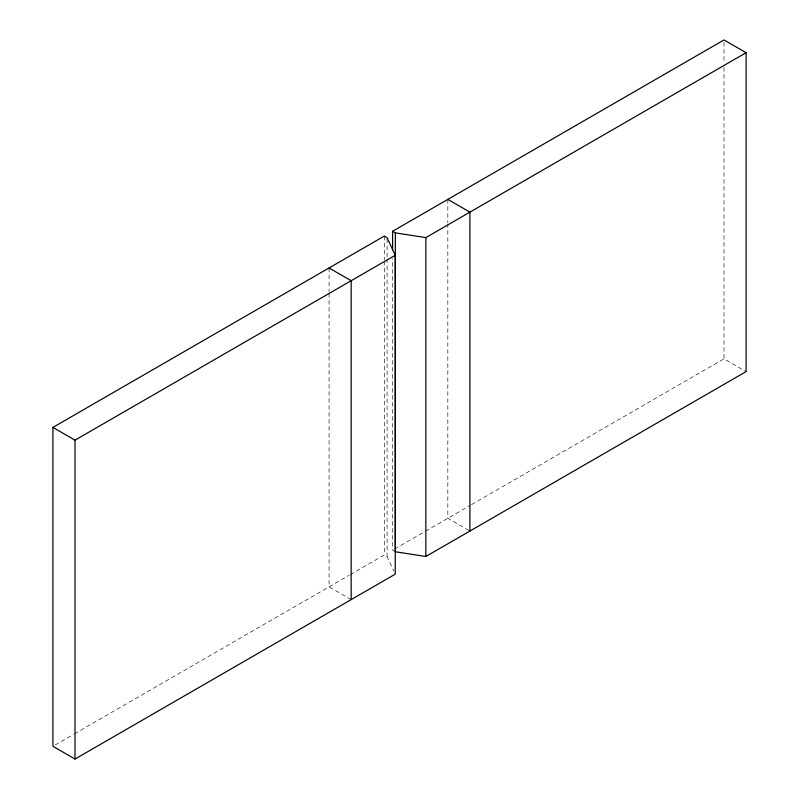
<?xml version="1.0" encoding="UTF-8"?>
<svg xmlns="http://www.w3.org/2000/svg" width="799" height="799" viewBox="0 0 799 799"><rect width="100%" height="100%" fill="white"/><g stroke="black" fill="none" stroke-linecap="round" stroke-linejoin="round"><path stroke-width="0.6" stroke-dasharray="4 3" d="M55.061 745.048L73.408 734.461M74.487 733.842L349.263 575.2M350.322 574.581L384.309 554.965L387.076 556.553L393.707 570.856M394.716 548.953L424.459 531.784M425.527 531.165L470.481 505.208M471.56 504.588L723.994 358.841L746.096 371.595M468.873 530.436L447.83 518.291L447.83 224.309M395.355 551.769L392.599 550.181L392.599 258.686M351.17 599.61L329.078 586.846L329.078 292.873M723.994 42.437L723.994 62.372M723.994 67.356L723.994 358.841M447.83 199.39L447.83 223.061M387.076 238.911L387.076 257.588M387.076 258.836L387.076 556.553M384.309 236.065L384.309 259.735M384.309 260.983L384.309 554.965M329.078 267.955L329.078 291.625"/><path stroke-width="1.2" d="M52.904 427.405L384.309 236.065L387.076 237.663L395.245 255.271L395.245 574.161L75.006 759.05L52.904 746.296L52.904 427.405L75.006 440.159L395.245 255.271M392.599 231.281L723.994 39.95L746.096 52.704L746.096 371.595L425.847 556.494L395.355 551.769L395.355 232.879L392.599 231.281L392.599 249.967M395.355 232.879L425.847 237.593L746.096 52.704M447.83 199.39L469.922 212.154L469.922 531.045M329.078 267.955L351.17 280.709L351.17 599.61M425.847 237.593L425.847 556.494M75.006 440.159L75.006 759.05"/></g></svg>
